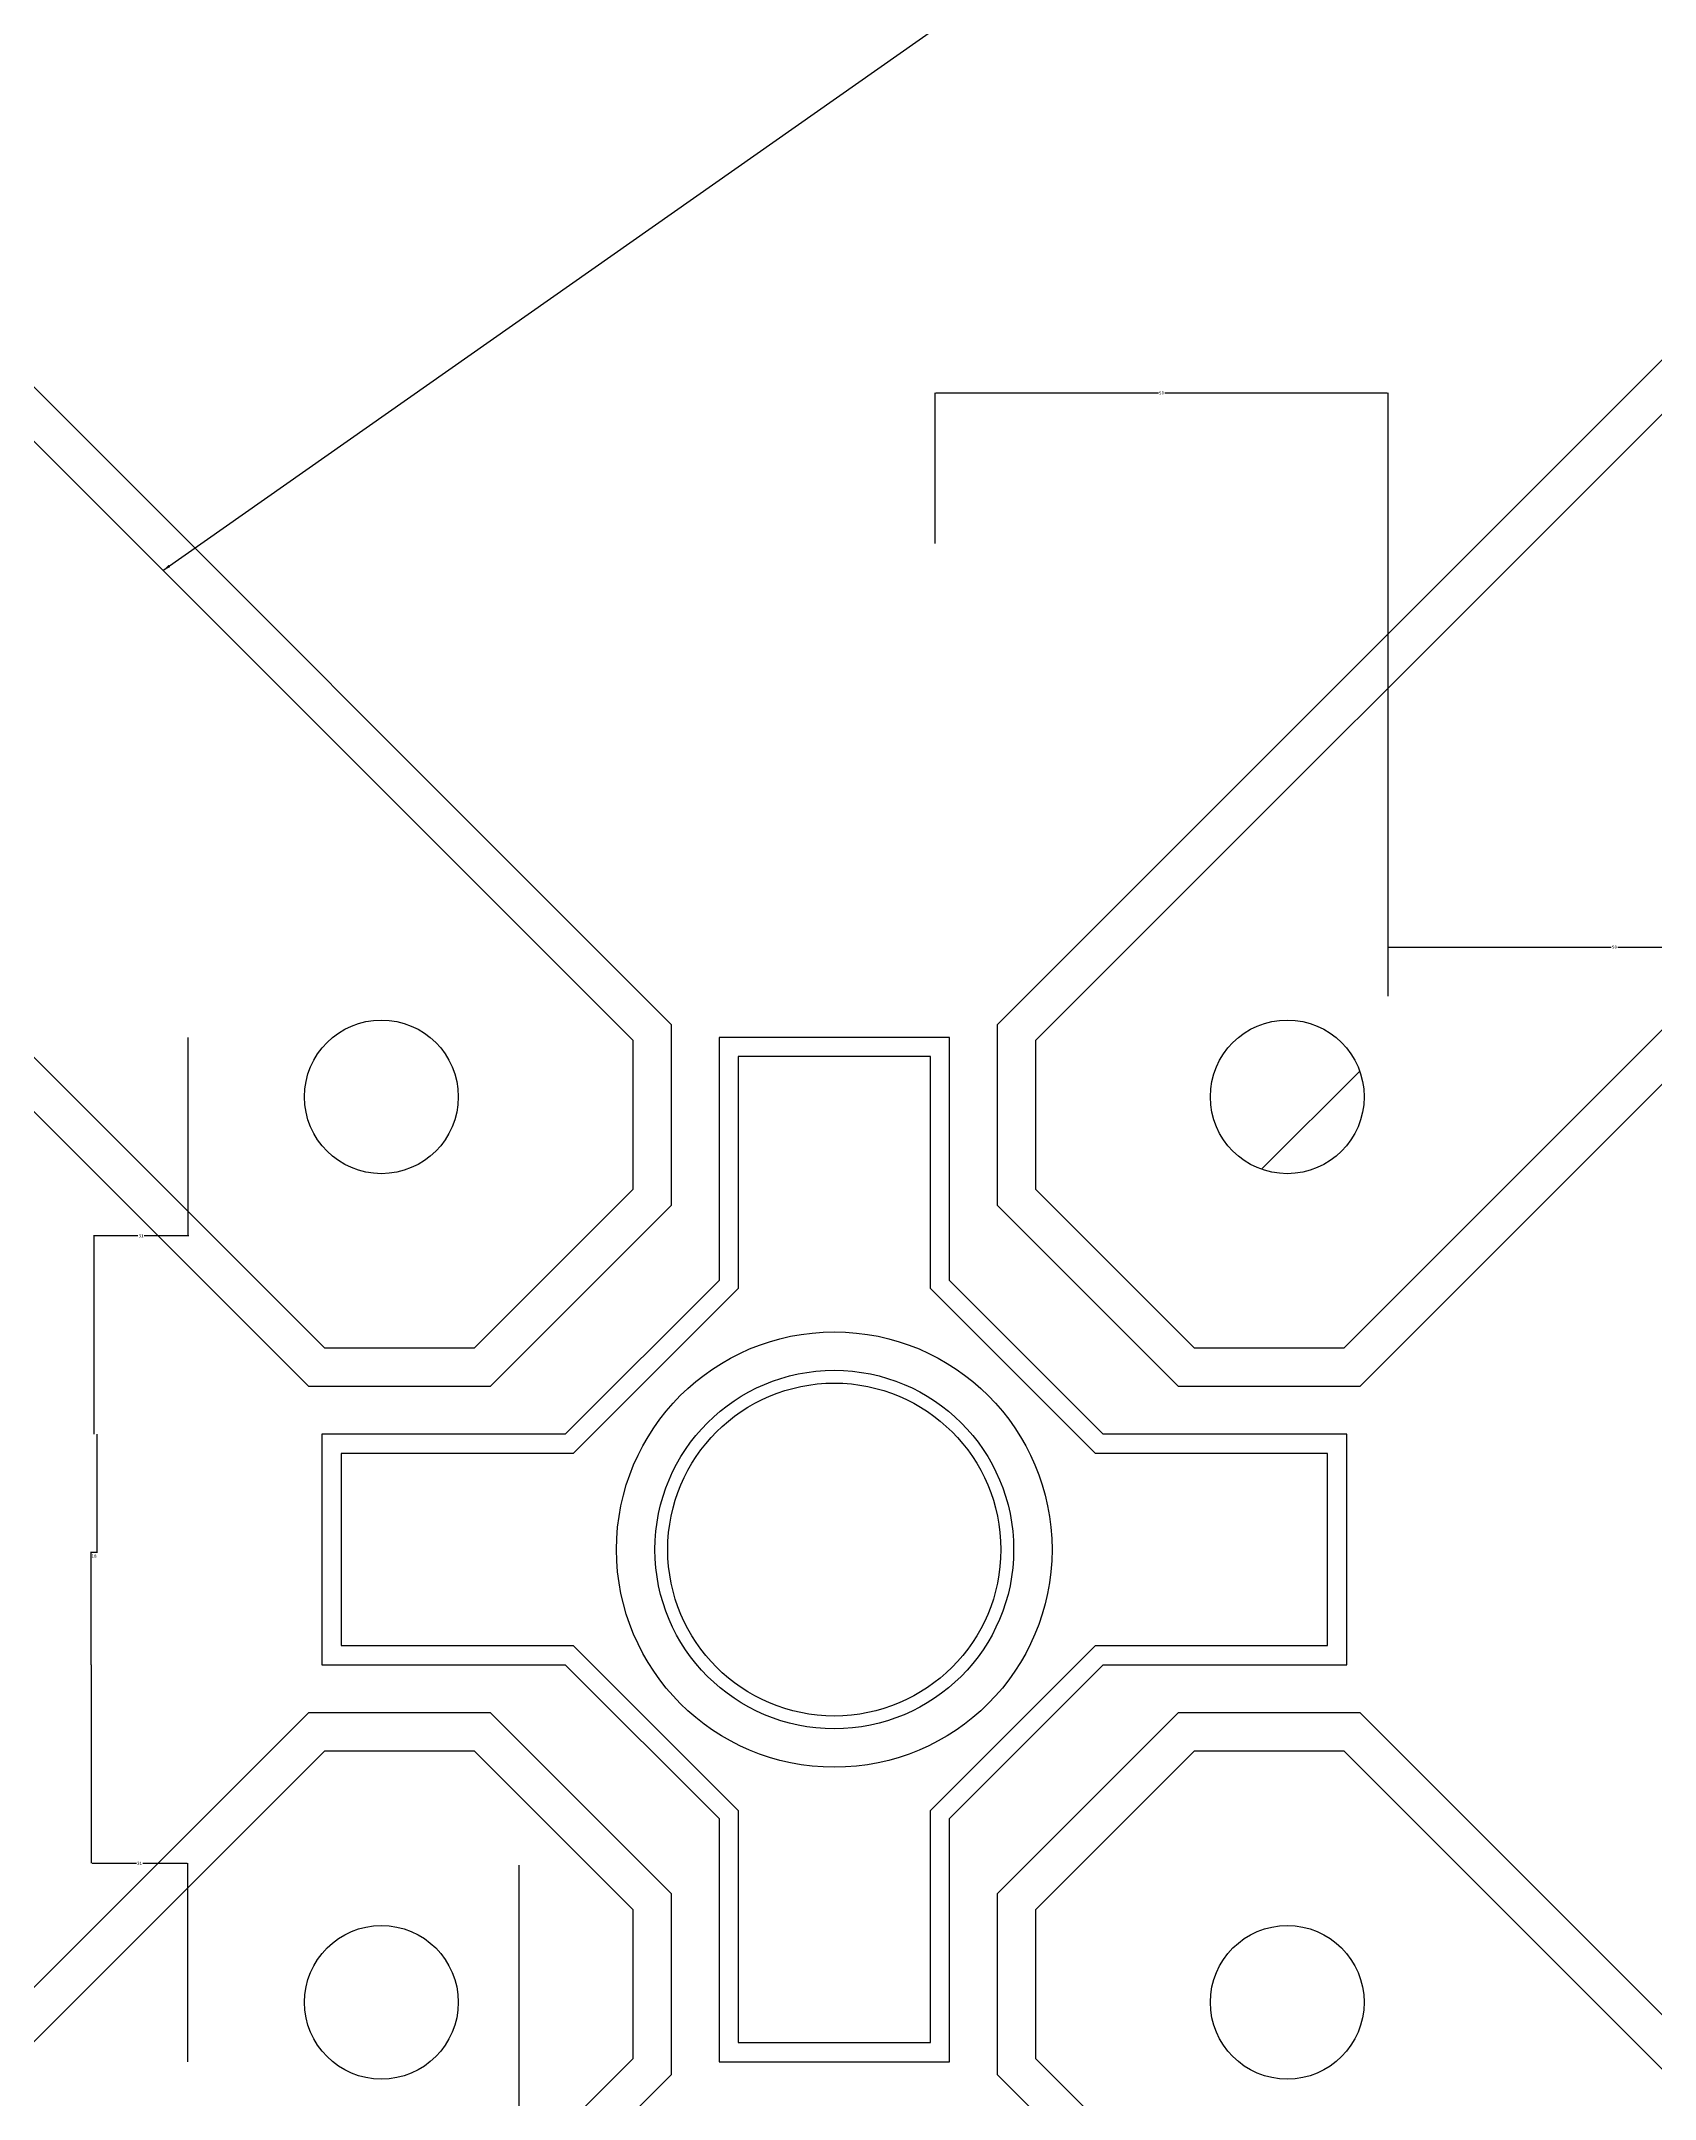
# Model space of a CAD drawing. Header units: metres. Extents: x -1 to 5294, y 0 to 7029.
# Drawn here: x 1287 to 1791, y 1737 to 2380 of the extents above; entities that cross this region are included whole.
import ezdxf

# ---------------------------------------------------------------- set-up
doc = ezdxf.new("R2010")
doc.units = ezdxf.units.M
for name, color, linetype in [('3', 3, 'Continuous'), ('4', 4, 'Continuous'), ('7', 7, 'Continuous'), ('BH', 3, 'Continuous'), ('DIM', 3, 'Continuous')]:
    doc.layers.add(name, color=color, linetype=linetype)
doc.dimstyles.get("Standard").update_dxf_attribs({"dimtxt": 2.5, "dimasz": 2.5, "dimexe": 1.25, "dimexo": 0.625, "dimtad": 1, "dimcen": 2.5, "dimazin": 3, "dimtfac": 1, "dimtmove": 0, "dimatfit": 3})

# ---------------------------------------------------------------- blocks, each defined once
blk = doc.blocks.new('*D9')
for p, q in [((1333.04, 2068.66), (1333.04, 2006.66)), ((1317.4, 2006.66), (1303.51, 2006.66)), ((1303.76, 1944.66), (1303.76, 2006.66)), ((1333.29, 2006.66), (1319.4, 2006.66))]:
    blk.add_line(p, q)
at = {"layer": 'Defpoints'}
for p in [(1333.04, 2068.66), (1333.04, 2006.66), (1303.76, 1944.66)]:
    blk.add_point(p, dxfattribs=at)
at = {"layer": 'DIM', "insert": (1318.4, 2006.66), "char_height": 1, "attachment_point": 5}
blk.add_mtext('31', dxfattribs=at)
blk = doc.blocks.new('*D11')
for p, q in [((1302.87, 1872.66), (1302.87, 1810.66)), ((1303.12, 1810.66), (1316.955, 1810.66)), ((1318.955, 1810.66), (1332.79, 1810.66)), ((1333.04, 1748.66), (1333.04, 1810.66))]:
    blk.add_line(p, q)
at = {"layer": 'Defpoints'}
for p in [(1302.87, 1872.66), (1302.87, 1810.66), (1333.04, 1748.66)]:
    blk.add_point(p, dxfattribs=at)
at = {"layer": 'DIM', "insert": (1317.955, 1810.66), "char_height": 1, "attachment_point": 5}
blk.add_mtext('31', dxfattribs=at)
blk = doc.blocks.new('*D13')
for p, q in [((488.66, 1880.69), (488.66, 1222.71)), ((488.91, 1222.71), (996.28, 1222.71)), ((999.28, 1222.71), (1506.65, 1222.71)), ((1506.9, 862.45), (1506.9, 1222.71))]:
    blk.add_line(p, q)
at = {"layer": 'Defpoints'}
for p in [(488.66, 1880.69), (488.66, 1222.71), (1506.9, 862.45)]:
    blk.add_point(p, dxfattribs=at)
at = {"layer": 'DIM', "insert": (997.78, 1222.71), "char_height": 1, "attachment_point": 5}
blk.add_mtext('180', dxfattribs=at)
blk = doc.blocks.new('*D27')
for p, q in [((1566.34, 2222.97), (1566.34, 2269.97)), ((1566.59, 2269.97), (1636.05, 2269.97)), ((1638.05, 2269.97), (1707.51, 2269.97)), ((1707.76, 2081.55), (1707.76, 2269.97))]:
    blk.add_line(p, q)
at = {"layer": 'Defpoints'}
for p in [(1566.34, 2269.97), (1566.34, 2222.97), (1707.76, 2081.55)]:
    blk.add_point(p, dxfattribs=at)
at = {"layer": 'DIM', "insert": (1637.05, 2269.97), "char_height": 1, "attachment_point": 5}
blk.add_mtext('50', dxfattribs=at)
blk = doc.blocks.new('*D29')
for p, q in [((1707.76, 2081.55), (1707.76, 2096.85)), ((1708.01, 2096.85), (1777.47, 2096.85)), ((1779.47, 2096.85), (1848.93, 2096.85)), ((1849.18, 1940.13), (1849.18, 2096.85))]:
    blk.add_line(p, q)
at = {"layer": 'Defpoints'}
for p in [(1707.76, 2096.85), (1707.76, 2081.55), (1849.18, 1940.13)]:
    blk.add_point(p, dxfattribs=at)
at = {"layer": 'DIM', "insert": (1778.47, 2096.85), "char_height": 1, "attachment_point": 5}
blk.add_mtext('50', dxfattribs=at)
blk = doc.blocks.new('*D30')
for p, q in [((1436.33, 1810.13), (1436.33, 1675.51)), ((1515.53, 1730.93), (1515.53, 1675.51)), ((1436.58, 1675.51), (1474.93, 1675.51)), ((1476.93, 1675.51), (1515.28, 1675.51))]:
    blk.add_line(p, q)
at = {"layer": 'Defpoints'}
for p in [(1436.33, 1810.13), (1515.53, 1730.93), (1436.33, 1675.51)]:
    blk.add_point(p, dxfattribs=at)
at = {"layer": 'DIM', "insert": (1475.93, 1675.51), "char_height": 1, "attachment_point": 5}
blk.add_mtext('28', dxfattribs=at)
blk = doc.blocks.new('*D34')
for p, q in [((1304.6, 1944.66), (1304.6, 1907.77)), ((1304.85, 1907.77), (1302.62, 1907.77)), ((1302.87, 1872.66), (1302.87, 1907.77))]:
    blk.add_line(p, q)
at = {"layer": 'Defpoints'}
for p in [(1304.6, 1944.66), (1304.6, 1907.77), (1302.87, 1872.66)]:
    blk.add_point(p, dxfattribs=at)
at = {"layer": 'DIM', "insert": (1303.735, 1906.645), "char_height": 1, "attachment_point": 5}
blk.add_mtext('18', dxfattribs=at)

msp = doc.modelspace()

# ---------------------------------------------------------------- hatches: boundary and pattern name
at = {"layer": 'BH'}
h = msp.add_hatch(dxfattribs=at)
h.set_pattern_fill('ANSI31', scale=80)
h.paths.add_polyline_path([(1700.29, 2050.08, 1), (1652.29, 2050.08, 1)])

# ---------------------------------------------------------------- linework, layer by layer
at = {"layer": '3'}
msp.add_lwpolyline([(1564.87, 1990.17), (1564.87, 2062.66), (1504.87, 2062.66), (1504.87, 1990.17), (1453.35, 1938.66), (1380.87, 1938.66), (1380.87, 1878.66), (1453.35, 1878.66), (1504.87, 1827.14), (1504.87, 1754.66), (1564.87, 1754.66), (1564.87, 1827.14), (1616.38, 1878.66), (1688.87, 1878.66), (1688.87, 1938.66), (1616.38, 1938.66)], close=True, dxfattribs=at)
at = {"layer": '4'}
for points in [[(1271.82, 2284.84), (1483.95, 2072.71), (1483.95, 2016.14), (1427.39, 1959.57), (1370.82, 1959.57), (1158.69, 2171.7)], [(1911.05, 2171.7), (1698.92, 1959.57), (1642.35, 1959.57), (1585.78, 2016.14), (1585.78, 2072.71), (1797.91, 2284.84)], [(1158.69, 1645.61), (1370.82, 1857.75), (1427.39, 1857.75), (1483.95, 1801.18), (1483.95, 1744.61), (1271.82, 1532.48)], [(1797.91, 1532.48), (1585.78, 1744.61), (1585.78, 1801.18), (1642.35, 1857.75), (1698.92, 1857.75), (1911.05, 1645.61)]]:
    msp.add_lwpolyline(points, close=True, dxfattribs=at)
for centre in [(1393.45, 2050.08), (1676.29, 2050.08), (1393.45, 1767.24), (1676.29, 1767.24)]:
    msp.add_circle(centre, 24, dxfattribs=at)
at = {"layer": '7'}
for points in [[(1271.82, 2267.87), (1471.95, 2067.74), (1471.95, 2021.11), (1422.42, 1971.57), (1375.79, 1971.57), (1175.66, 2171.7)], [(1894.08, 2171.7), (1693.94, 1971.57), (1647.32, 1971.57), (1597.78, 2021.11), (1597.78, 2067.74), (1797.91, 2267.87)], [(1570.87, 1992.66), (1570.87, 2068.66), (1498.87, 2068.66), (1498.87, 1992.66), (1450.87, 1944.66), (1374.87, 1944.66), (1374.87, 1872.66), (1450.87, 1872.66), (1498.87, 1824.66), (1498.87, 1748.66), (1570.87, 1748.66), (1570.87, 1824.66), (1618.87, 1872.66), (1694.87, 1872.66), (1694.87, 1944.66), (1618.87, 1944.66)], [(1175.66, 1645.61), (1375.79, 1845.75), (1422.42, 1845.75), (1471.95, 1796.21), (1471.95, 1749.58), (1271.82, 1549.45)], [(1797.91, 1549.45), (1597.78, 1749.58), (1597.78, 1796.21), (1647.32, 1845.75), (1693.94, 1845.75), (1894.08, 1645.61)]]:
    msp.add_lwpolyline(points, close=True, dxfattribs=at)
for radius in [68, 56, 52]:
    msp.add_circle((1534.87, 1908.66), radius, dxfattribs=at)

# ---------------------------------------------------------------- dimensions: what is measured, and where the dimension line sits
at = {"layer": 'DIM'}
for base, p1, p2, text, picture, middle in [((1566.34, 2269.97), (1566.34, 2222.97), (1707.76, 2081.55), '50', '*D27', (1637.05, 2269.97)), ((1707.76, 2096.85), (1707.76, 2081.55), (1849.18, 1940.13), '50', '*D29', (1778.47, 2096.85)), ((1333.04, 2006.66), (1333.04, 2068.66), (1303.76, 1944.66), '31', '*D9', (1318.4, 2006.66)), ((1304.6, 1907.77), (1304.6, 1944.66), (1302.87, 1872.66), '18', '*D34', (1303.735, 1906.645)), ((488.66, 1222.71), (488.66, 1880.69), (1506.9, 862.45), '180', '*D13', (997.78, 1222.71)), ((1302.87, 1810.66), (1302.87, 1872.66), (1333.04, 1748.66), '31', '*D11', (1317.955, 1810.66)), ((1436.33, 1675.51), (1436.33, 1810.13), (1515.53, 1730.93), '28', '*D30', (1475.93, 1675.51))]:
    dim = msp.add_linear_dim(base=base, p1=p1, p2=p2, text=text, dimstyle='Standard', dxfattribs=at)
    dim.commit()
    dim.dimension.update_dxf_attribs({"geometry": picture, "text_midpoint": middle})

# ---------------------------------------------------------------- leaders
msp.add_leader([(1325.23, 2214.46), (2390.65, 2962.7)], dimstyle='Standard', dxfattribs=at)

doc.saveas('drawing.dxf')
